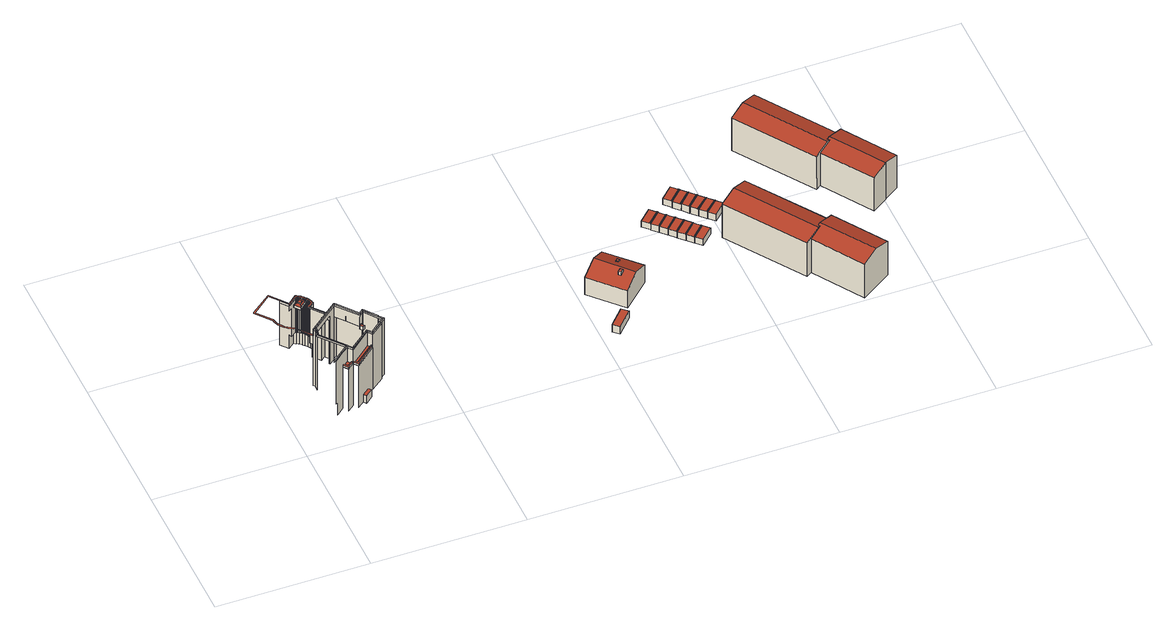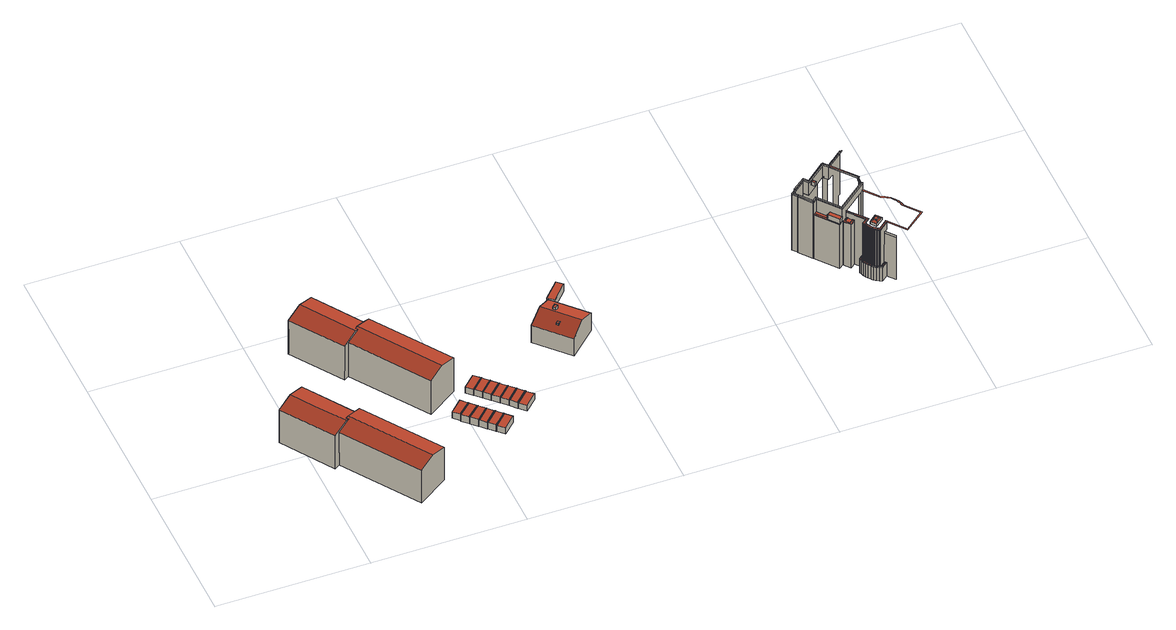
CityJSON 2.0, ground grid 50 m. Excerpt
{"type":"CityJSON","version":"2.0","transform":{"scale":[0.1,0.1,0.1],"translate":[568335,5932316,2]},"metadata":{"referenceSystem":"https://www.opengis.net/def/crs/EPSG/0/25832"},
"CityObjects":{
"building1":{"type":"Building","attributes":{"Grundfläche 2D":"6933.560485","Grundhöhe NN":"3.822"},"children":["building1-1","building1-2","building1-3","building1-4","building1-5","building1-6","building1-7","building1-8","building1-9"],"geometry":[{"type":"MultiSurface","lod":"3","boundaries":[[[0,1,2,3]],[[4,5,6,7,8,9,10,11,12,13,14,15,16]],[[14,13,12,11,10,17,18,19,20,21]],[[22,23,24,25]],[[26,27,28,29]],[[27,26,30,31]],[[32,27,31,33]],[[32,34,35,36,28,27]],[[37,22,25,38]],[[39,37,38,40]],[[41,42,43,44]],[[45,46,47,48,49,50,51,52,53,54,55,56,57,58,59,60,61,62,63,64,65,66,67,68,69,70,71,72,73,74,75,76,77,78,79,80,81,82,83,84,85,86,87,88,89,90,91,92,93,94,95,96,97,98,99,100,101,102,103,104,105,106,107,108,109,110,111,112,113,114,115,116,117,118,119,120,121,122,123,124,125,126,127,128,129,130,131,132,133,134,135,136,137,138,139,140,141,142,143,144,145,146,147,148,34,149,150]],[[10,151,152,153,154,17]],[[155,156,157,158,159,160]],[[161,152,151,10,9,162,163]],[[164,165,166,32,33,167,168,169]],[[170,171,172,173]],[[174,175,176,171,170,177,178]],[[179,180,68,67]],[[173,181,182,183,184,185,186,187,188,177,170]],[[40,189,190,39]],[[187,186,185,184,125,124,123,122]],[[174,191,192,175]],[[193,194,195,196,197,163,162,9,8,7,42,41]],[[152,161,163,197,196,198,199]],[[152,199,198,200,201,153]],[[202,203,204,205,88,87,206,207,150,149,34,32,166,165,164,208,209]],[[69,68,180,210]],[[187,211,212,213,214,188]],[[212,211,187,122,121,120]],[[70,69,210,215]],[[191,216,217,192]],[[212,218,219,220,221,213]],[[219,218,212,120,119,118]],[[71,70,215,222]],[[219,223,224,220]],[[72,71,222,225]],[[223,219,118,117]],[[226,227,228,229]],[[230,231,224,223]],[[230,223,117,116]],[[73,72,225,232]],[[233,234,231,230]],[[233,230,116,115]],[[74,73,232,235]],[[236,217,216,237,238,239,240,241]],[[242,243,234,233]],[[244,206,87,86]],[[245,244,86,85]],[[242,233,115,114]],[[75,74,235,246]],[[247,248,243,242]],[[76,75,246,249]],[[247,242,114,113]],[[250,251,95,94]],[[249,252,77,76]],[[247,253,254,248]],[[253,247,113,112]],[[252,255,78,77]],[[256,257,258,259,260,261,262,263,264,265,266,267,268,239,238,237,216,191,174,178,177,188,214,213,221,220,224,231,234,243,248,254,269,270,271,272,273,274,275,276,277,278,279,280,281,282,283,284,285,286,287,288]],[[240,239,268,267,289,290]],[[253,291,269,254]],[[255,292,79,78]],[[291,253,112,111]],[[250,286,285,251]],[[80,79,292,293]],[[294,295,296,194,193,297,228,227]],[[298,270,269,291]],[[81,80,293,299]],[[226,300,294,227]],[[291,111,110,298]],[[82,81,299,301]],[[83,82,301,302]],[[84,83,302,303]],[[298,304,271,270]],[[85,84,303,245]],[[304,298,110,109]],[[305,205,204,306,307,308,309,310,311,312,313,288,287,286,250,314,315,316,317]],[[304,318,272,271]],[[318,304,109,108]],[[205,305,317,316,315,314,250,94,93,92,91,90,89,88]],[[319,289,267,266,265,264,320,321]],[[322,273,272,318]],[[322,318,108,107]],[[256,288,313,323]],[[322,324,274,273]],[[324,322,107,106]],[[324,325,326,276,275,274]],[[326,325,324,106,105,104]],[[327,159,158,328]],[[326,329,330,278,277,276]],[[330,329,326,104,103,102]],[[330,331,332,280,279,278]],[[332,331,330,102,101,100]],[[333,281,280,332]],[[333,332,100,99]],[[334,282,281,333]],[[334,333,99,98]],[[251,335,96,95]],[[251,285,284,335]],[[336,283,282,334]],[[336,334,98,97]],[[335,284,283,336]],[[335,336,97,96]],[[264,263,337,320]],[[300,226,229,338]],[[339,337,263,262,261,260,340,341]],[[260,259,342,340]],[[342,259,258,257,343,344]],[[257,256,323,343]],[[345,311,310,309,308,307,346,347]],[[312,311,345,347,348,349]],[[294,300,338,295]],[[346,307,306,350]],[[347,346,350,348]],[[202,351,352,203]],[[353,354,200,198]],[[351,355,356,352]],[[194,357,353,198,196,195]],[[358,327,328,359]],[[360,202,209,208,164,361,362,363,364]],[[189,365,366,190]],[[362,361,164,169,367,368]],[[355,351,202,360,364,363,369,370]],[[355,370,371,356]],[[353,372,373,354]],[[353,357,194,296,374,372]],[[365,375,376,366]],[[377,362,368,378]],[[369,363,362,377,379,370]],[[380,358,359,381]],[[377,382,383,371,370,379]],[[382,377,378,384]],[[375,380,381,376]],[[382,385,386,383]],[[387,372,374,388]],[[372,387,389,373]],[[385,382,384,390]],[[391,392,389,387]],[[393,385,390,394]],[[385,393,395,386]],[[391,387,388,396]],[[393,391,396,395]],[[391,393,394,392]]],"semantics":{"surfaces":[{"type":"WallSurface"},{"type":"RoofSurface"}],"values":[0,0,0,0,0,0,0,0,0,0,0,1,0,0,0,0,0,0,0,0,0,0,0,1,0,0,0,0,0,0,0,0,0,0,0,0,0,0,0,0,0,0,0,0,0,0,0,0,0,0,0,0,0,0,0,0,0,0,0,1,0,0,0,0,0,0,0,0,0,1,0,0,0,0,0,0,0,0,0,0,0,0,0,0,0,0,0,0,0,0,0,0,0,0,0,0,0,0,0,0,0,0,0,0,0,0,0,0,0,0,1,0,0,0,0,0,0,0,0,0,0,0,0,1,0,0,0,0,0,0,0,0,0,0,0,0,0,0,0,0,0,0,0,0]}}]},
"building1-1":{"type":"BuildingInstallation","parents":["building1"],"geometry":[{"type":"MultiSurface","lod":"3","boundaries":[[[0,156,23,397]],[[0,397,398,1]],[[23,156,155,24]]],"semantics":{"surfaces":[{"type":"RoofSurface"},{"type":"WallSurface"}],"values":[0,1,1]}}]},
"building1-2":{"type":"BuildingInstallation","parents":["building1"],"geometry":[{"type":"MultiSurface","lod":"3","boundaries":[[[399,400,401,402]],[[399,402,403,404]],[[405,406,400,399,404,407]],[[401,400,406,408]],[[409,410,402,401,408,411]],[[410,412,402]],[[412,403,402]]],"semantics":{"surfaces":[{"type":"RoofSurface"},{"type":"WallSurface"}],"values":[0,1,1,1,1,1,1]}}]},
"building1-3":{"type":"BuildingInstallation","parents":["building1"],"geometry":[{"type":"MultiSurface","lod":"3","boundaries":[[[410,409,413,414,415,412]],[[407,404,403,412,415,416,417]],[[407,417,416,418,405]],[[409,411,408,406,405,418,414,413]],[[419,420,416,415]],[[420,421,418,416]],[[421,422,414,418]],[[422,419,415,414]]],"semantics":{"surfaces":[{"type":"RoofSurface"},{"type":"WallSurface"}],"values":[0,0,0,0,1,1,1,1]}}]},
"building1-4":{"type":"BuildingInstallation","parents":["building1"],"geometry":[{"type":"MultiSurface","lod":"3","boundaries":[[[423,424,357,425,426,427,161,428,429,430,431,432]],[[195,433,426,425]],[[427,426,433,197]],[[163,161,427,197]],[[162,428,161,163]],[[162,434,429,428]],[[430,429,434,8]],[[7,431,430,8]],[[42,432,431,7]],[[42,41,423,432]],[[41,193,424,423]],[[193,194,357,424]],[[195,425,357,194]]],"semantics":{"surfaces":[{"type":"RoofSurface"},{"type":"WallSurface"}],"values":[0,1,1,1,1,1,1,1,1,1,1,1,1]}}]},
"building1-5":{"type":"BuildingInstallation","parents":["building1"],"geometry":[{"type":"MultiSurface","lod":"3","boundaries":[[[435,436,437,438,439,440,441,442,443,444,445,446,447,448,449,450,451,452,453,454,455,456,457,458,459,460,461,462,463,464,465,466,467,468,469]],[[288,256,448,447]],[[256,257,449,448]],[[257,258,259,451,450,449]],[[259,260,452,451]],[[260,261,262,263,455,454,453,452]],[[263,264,456,455]],[[264,265,266,267,459,458,457,456]],[[267,268,239,461,460,459]],[[239,238,237,216,464,463,462,461]],[[216,191,465,464]],[[191,174,466,465]],[[178,467,466,174]],[[178,470,468,467]],[[469,468,470,471]],[[471,472,435,469]],[[436,435,472,473]],[[474,438,437,436,473,475]],[[439,438,474,476]],[[476,477,440,439]],[[441,440,477,478]],[[479,443,442,441,478,480]],[[444,443,479,481]],[[287,446,445,444,481,482]],[[288,447,446,287]]],"semantics":{"surfaces":[{"type":"RoofSurface"},{"type":"WallSurface"}],"values":[0,1,1,1,1,1,1,1,1,1,1,1,1,1,1,1,1,1,1,1,1,1,1,1,1]}}]},
"building1-6":{"type":"BuildingInstallation","parents":["building1"],"geometry":[{"type":"MultiSurface","lod":"3","boundaries":[[[483,484,485,486,487,488,489,490,491,492]],[[311,310,309,487,486,485]],[[309,493,488,487]],[[488,493,494,489]],[[494,308,490,489]],[[307,491,490,308]],[[307,346,492,491]],[[346,347,483,492]],[[347,345,311,485,484,483]]],"semantics":{"surfaces":[{"type":"RoofSurface"},{"type":"WallSurface"}],"values":[0,1,1,1,1,1,1,1,1]}}]},
"building1-7":{"type":"BuildingInstallation","parents":["building1"],"geometry":[{"type":"MultiSurface","lod":"3","boundaries":[[[495,496,497,498]],[[498,497,499,500]],[[495,498,500,501]],[[496,495,501,502]],[[497,496,502,499]]],"semantics":{"surfaces":[{"type":"RoofSurface"},{"type":"WallSurface"}],"values":[0,1,1,1,1]}}]},
"building1-8":{"type":"BuildingInstallation","parents":["building1"],"geometry":[{"type":"MultiSurface","lod":"3","boundaries":[[[503,504,505,506,507,208]],[[508,509,510,506,505,504,364]],[[510,511,507,506]],[[511,209,208,507]],[[504,503,208,209,202,360,364]]],"semantics":{"surfaces":[{"type":"RoofSurface"},{"type":"WallSurface"}],"values":[0,1,1,1,1]}}]},
"building1-9":{"type":"BuildingInstallation","parents":["building1"],"geometry":[{"type":"MultiSurface","lod":"3","boundaries":[[[511,510,509,512,513,379,514,515,209]],[[351,202,209,515]],[[370,355,514,379]],[[355,351,515,514]],[[512,509,508,516]],[[369,513,512,516]],[[513,369,370,379]]],"semantics":{"surfaces":[{"type":"RoofSurface"},{"type":"WallSurface"}],"values":[0,1,1,1,1,1,1]}}]},
"building2":{"type":"Building","attributes":{"Grundfläche 2D":"19.091640","Grundhöhe NN":"4.105"},"geometry":[{"type":"Solid","lod":"3","boundaries":[[[[517,518,519,520]],[[521,522,520,519]],[[522,523,517,520]],[[523,524,518,517]],[[524,521,519,518]],[[524,523,522,521]]]],"semantics":{"surfaces":[{"type":"RoofSurface"},{"type":"WallSurface"},{"type":"GroundSurface"}],"values":[[0,1,1,1,1,2]]}}]},
"building3":{"type":"Building","attributes":{"Grundfläche 2D":"171.605966","Grundhöhe NN":"3.724"},"children":["building3-1","building3-2"],"geometry":[{"type":"Solid","lod":"3","boundaries":[[[[525,526,527,528]],[[529,525,528,530]],[[530,528,527,531,532]],[[529,530,532,533]],[[526,525,529,533,534]],[[527,526,534,531]],[[532,531,534,533]]]],"semantics":{"surfaces":[{"type":"RoofSurface"},{"type":"WallSurface"},{"type":"GroundSurface"}],"values":[[0,0,1,1,1,1,2]]}}]},
"building3-1":{"type":"BuildingInstallation","parents":["building3"],"geometry":[{"type":"MultiSurface","lod":"3","boundaries":[[[535,536,537,538]],[[539,540,536,535,541]],[[540,542,537,536]],[[543,538,537,542,544]],[[543,541,535,538]]],"semantics":{"surfaces":[{"type":"RoofSurface"},{"type":"WallSurface"}],"values":[0,1,1,1,1]}}]},
"building3-2":{"type":"BuildingInstallation","parents":["building3"],"geometry":[{"type":"MultiSurface","lod":"3","boundaries":[[[545,546,547,548,549]],[[547,546,545,550,551,552]],[[552,553,548,547]],[[554,549,548,553,555]],[[554,550,545,549]]],"semantics":{"surfaces":[{"type":"RoofSurface"},{"type":"WallSurface"}],"values":[0,1,1,1,1]}}]},
"building4":{"type":"Building","attributes":{"Grundfläche 2D":"16.288052","Grundhöhe NN":"3.416"},"children":["building4-1"],"geometry":[{"type":"Solid","lod":"3","boundaries":[[[[556,557,558,559,560,561]],[[560,559,558,562,563]],[[561,560,563,564]],[[557,556,561,564,565]],[[558,557,565,562]],[[563,562,565,564]]]],"semantics":{"surfaces":[{"type":"RoofSurface"},{"type":"WallSurface"},{"type":"GroundSurface"}],"values":[[0,1,1,1,1,2]]}}]},
"building4-1":{"type":"BuildingInstallation","parents":["building4"],"geometry":[{"type":"MultiSurface","lod":"3","boundaries":[[[566,567,568,569]],[[567,566,560,561]],[[566,569,559,560]],[[568,567,561,556]],[[569,568,556,559]]],"semantics":{"surfaces":[{"type":"RoofSurface"},{"type":"WallSurface"}],"values":[0,1,1,1,1]}}]},
"building5":{"type":"Building","attributes":{"Grundfläche 2D":"15.687499","Grundhöhe NN":"3.405"},"children":["building5-1","building5-2"],"geometry":[{"type":"Solid","lod":"3","boundaries":[[[[570,571,561,560,572,573,574,575,576]],[[574,573,572,560,563,577,578]],[[579,576,575,574,578,580]],[[564,561,571,570,576,579,581]],[[563,560,561,564]],[[581,579,580,578,577,563,564]]]],"semantics":{"surfaces":[{"type":"RoofSurface"},{"type":"WallSurface"},{"type":"GroundSurface"}],"values":[[0,1,1,1,1,2]]}}]},
"building5-1":{"type":"BuildingInstallation","parents":["building5"],"geometry":[{"type":"MultiSurface","lod":"3","boundaries":[[[582,583,584,585,586]],[[585,584,576,570]],[[576,584,583,582,574,575]],[[586,585,570,573]],[[582,586,573,574]]],"semantics":{"surfaces":[{"type":"RoofSurface"},{"type":"WallSurface"}],"values":[0,1,1,1,1]}}]},
"building5-2":{"type":"BuildingInstallation","parents":["building5"],"geometry":[{"type":"MultiSurface","lod":"3","boundaries":[[[566,587,588,567]],[[567,588,571,561]],[[560,566,567,561]],[[588,587,572,571]],[[587,566,560,572]]],"semantics":{"surfaces":[{"type":"RoofSurface"},{"type":"WallSurface"}],"values":[0,1,1,1,1]}}]},
"building6":{"type":"Building","attributes":{"Grundfläche 2D":"15.635344","Grundhöhe NN":"3.402"},"children":["building6-1","building6-2"],"geometry":[{"type":"Solid","lod":"3","boundaries":[[[[589,590,591,592,593,594,576,575,574]],[[576,594,593,595,596,579]],[[578,574,575,576,579,580]],[[597,598,591,590,589,574,578,599]],[[595,593,592,591,598,600]],[[597,599,578,580,579,596,595,600,598]]]],"semantics":{"surfaces":[{"type":"RoofSurface"},{"type":"WallSurface"},{"type":"GroundSurface"}],"values":[[0,1,1,1,1,2]]}}]},
"building6-1":{"type":"BuildingInstallation","parents":["building6"],"geometry":[{"type":"MultiSurface","lod":"3","boundaries":[[[582,601,584,583]],[[574,582,583,584,576,575]],[[584,601,589,576]],[[601,582,574,589]]],"semantics":{"surfaces":[{"type":"RoofSurface"},{"type":"WallSurface"}],"values":[0,1,1,1]}}]},
"building6-2":{"type":"BuildingInstallation","parents":["building6"],"geometry":[{"type":"MultiSurface","lod":"3","boundaries":[[[602,603,604,605,606]],[[593,604,603,602,591,592]],[[605,604,593,594]],[[606,605,594,590]],[[602,606,590,591]]],"semantics":{"surfaces":[{"type":"RoofSurface"},{"type":"WallSurface"}],"values":[0,1,1,1,1]}}]},
"building7":{"type":"Building","attributes":{"Grundfläche 2D":"15.638357","Grundhöhe NN":"3.395"},"children":["building7-1","building7-2"],"geometry":[{"type":"Solid","lod":"3","boundaries":[[[[607,608,609,610,611,593,592,591]],[[609,612,613,614,595,593,611,610]],[[595,600,598,591,592,593]],[[598,615,616,608,607,591]],[[616,612,609,608]],[[598,600,595,614,613,612,616,615]]]],"semantics":{"surfaces":[{"type":"RoofSurface"},{"type":"WallSurface"},{"type":"GroundSurface"}],"values":[[0,1,1,1,1,2]]}}]},
"building7-1":{"type":"BuildingInstallation","parents":["building7"],"geometry":[{"type":"MultiSurface","lod":"3","boundaries":[[[617,618,619,620]],[[619,618,609,610]],[[618,617,608,609]],[[620,619,610,607]],[[617,620,607,608]]],"semantics":{"surfaces":[{"type":"RoofSurface"},{"type":"WallSurface"}],"values":[0,1,1,1,1]}}]},
"building7-2":{"type":"BuildingInstallation","parents":["building7"],"geometry":[{"type":"MultiSurface","lod":"3","boundaries":[[[603,602,621,604]],[[604,621,611,593]],[[591,602,603,604,593,592]],[[621,602,591,611]]],"semantics":{"surfaces":[{"type":"RoofSurface"},{"type":"WallSurface"}],"values":[0,1,1,1]}}]},
"building8":{"type":"Building","attributes":{"Grundfläche 2D":"15.688296","Grundhöhe NN":"3.349"},"children":["building8-1","building8-2"],"geometry":[{"type":"Solid","lod":"3","boundaries":[[[[622,623,624,625,626,609,608,627]],[[625,624,623,628,629]],[[630,609,626,625,629,631]],[[632,608,609,630]],[[623,622,633,628]],[[622,627,608,632,633]],[[633,632,630,631,629,628]]]],"semantics":{"surfaces":[{"type":"RoofSurface"},{"type":"WallSurface"},{"type":"GroundSurface"}],"values":[[0,1,1,1,1,1,2]]}}]},
"building8-1":{"type":"BuildingInstallation","parents":["building8"],"geometry":[{"type":"MultiSurface","lod":"3","boundaries":[[[608,617,618,609]]],"semantics":{"surfaces":[{"type":"WallSurface"}],"values":[0]}}]},
"building8-2":{"type":"BuildingInstallation","parents":["building8"],"geometry":[{"type":"MultiSurface","lod":"3","boundaries":[[[634,635,636,637,638]],[[624,625,636,635]],[[622,624,635,634]],[[625,626,637,636]],[[638,637,626,627]],[[627,622,634,638]]],"semantics":{"surfaces":[{"type":"RoofSurface"},{"type":"WallSurface"}],"values":[0,1,1,1,1,1]}}]},
"building9":{"type":"Building","attributes":{"Grundfläche 2D":"15.636514","Grundhöhe NN":"3.272"},"children":["building9-1","building9-2"],"geometry":[{"type":"Solid","lod":"3","boundaries":[[[[623,639,640,641,642,643,625,624]],[[640,639,623,628,644,645]],[[641,640,645,646]],[[647,629,625,643,642,641,646,648]],[[628,623,624,625,629]],[[628,629,647,648,646,645,644]]]],"semantics":{"surfaces":[{"type":"RoofSurface"},{"type":"WallSurface"},{"type":"GroundSurface"}],"values":[[0,1,1,1,1,2]]}}]},
"building9-1":{"type":"BuildingInstallation","parents":["building9"],"geometry":[{"type":"MultiSurface","lod":"3","boundaries":[[[635,649,636]],[[624,635,636,625]],[[636,649,643,625]],[[649,635,624,643]]],"semantics":{"surfaces":[{"type":"RoofSurface"},{"type":"WallSurface"}],"values":[0,1,1,1]}}]},
"building9-2":{"type":"BuildingInstallation","parents":["building9"],"geometry":[{"type":"MultiSurface","lod":"3","boundaries":[[[650,651,652,653]],[[650,653,640,641]],[[653,652,639,640]],[[651,650,641,642]],[[652,651,642,639]]],"semantics":{"surfaces":[{"type":"RoofSurface"},{"type":"WallSurface"}],"values":[0,1,1,1,1]}}]},
"building10":{"type":"Building","attributes":{"Grundfläche 2D":"14.811684","Grundhöhe NN":"3.262"},"children":["building10-1"],"geometry":[{"type":"Solid","lod":"3","boundaries":[[[[654,655,641,640]],[[656,646,641,655]],[[646,645,640,641]],[[645,657,654,640]],[[657,656,655,654]],[[646,656,657,645]]]],"semantics":{"surfaces":[{"type":"RoofSurface"},{"type":"WallSurface"},{"type":"GroundSurface"}],"values":[[0,1,1,1,1,2]]}}]},
"building10-1":{"type":"BuildingInstallation","parents":["building10"],"geometry":[{"type":"MultiSurface","lod":"3","boundaries":[[[653,650,641,640]]],"semantics":{"surfaces":[{"type":"WallSurface"}],"values":[0]}}]},
"building11":{"type":"Building","attributes":{"Grundfläche 2D":"16.869162","Grundhöhe NN":"3.252"},"children":["building11-1"],"geometry":[{"type":"Solid","lod":"3","boundaries":[[[[658,659,660,661,662,663,664,665]],[[660,659,658,666,667]],[[661,660,667,668]],[[669,663,662,661,668,670]],[[664,663,669,671]],[[658,665,664,671,666]],[[671,669,670,668,667,666]]]],"semantics":{"surfaces":[{"type":"RoofSurface"},{"type":"WallSurface"},{"type":"GroundSurface"}],"values":[[0,1,1,1,1,1,2]]}}]},
"building11-1":{"type":"BuildingInstallation","parents":["building11"],"geometry":[{"type":"MultiSurface","lod":"3","boundaries":[[[672,673,674,675,676,677]],[[673,658,659,660,675,674]],[[660,661,676,675]],[[661,662,677,676]],[[672,677,662,665]],[[665,658,673,672]]],"semantics":{"surfaces":[{"type":"RoofSurface"},{"type":"WallSurface"}],"values":[0,1,1,1,1,1]}}]},
"building12":{"type":"Building","attributes":{"Grundfläche 2D":"15.789917","Grundhöhe NN":"3.159"},"children":["building12-1"],"geometry":[{"type":"Solid","lod":"3","boundaries":[[[[678,661,660,658,679,680,681]],[[680,679,658,682,683]],[[681,680,683,684]],[[685,661,678,681,684,686]],[[682,658,660,661,685,687]],[[686,684,683,682,687,685]]]],"semantics":{"surfaces":[{"type":"RoofSurface"},{"type":"WallSurface"},{"type":"GroundSurface"}],"values":[[0,1,1,1,1,2]]}}]},
"building12-1":{"type":"BuildingInstallation","parents":["building12"],"geometry":[{"type":"MultiSurface","lod":"3","boundaries":[[[688,689,690,691]],[[689,688,680,681]],[[690,689,681,678]],[[691,690,678,679]],[[688,691,679,680]]],"semantics":{"surfaces":[{"type":"RoofSurface"},{"type":"WallSurface"}],"values":[0,1,1,1,1]}}]},
"building13":{"type":"Building","attributes":{"Grundfläche 2D":"15.765530","Grundhöhe NN":"3.076"},"children":["building13-1","building13-2"],"geometry":[{"type":"Solid","lod":"3","boundaries":[[[[680,692,693,694,695,696,697,698,699,681]],[[694,693,692,680,700,701,702]],[[703,696,695,694,702,704]],[[705,706,707,681,699,698,697,696,703,708]],[[700,680,681,707]],[[707,706,705,708,703,704,702,701,700]]]],"semantics":{"surfaces":[{"type":"RoofSurface"},{"type":"WallSurface"},{"type":"GroundSurface"}],"values":[[0,1,1,1,1,2]]}}]},
"building13-1":{"type":"BuildingInstallation","parents":["building13"],"geometry":[{"type":"MultiSurface","lod":"3","boundaries":[[[709,710,711,712]],[[693,694,710,709]],[[694,695,697,711,710]],[[697,698,712,711]],[[698,693,709,712]]],"semantics":{"surfaces":[{"type":"RoofSurface"},{"type":"WallSurface"}],"values":[0,1,1,1,1]}}]},
"building13-2":{"type":"BuildingInstallation","parents":["building13"],"geometry":[{"type":"MultiSurface","lod":"3","boundaries":[[[688,713,714,689]],[[680,688,689,681]],[[714,713,692,699]],[[689,714,699,681]],[[713,688,680,692]]],"semantics":{"surfaces":[{"type":"RoofSurface"},{"type":"WallSurface"}],"values":[0,1,1,1,1]}}]},
"building14":{"type":"Building","attributes":{"Grundfläche 2D":"15.766507","Grundhöhe NN":"3.066"},"children":["building14-1"],"geometry":[{"type":"Solid","lod":"3","boundaries":[[[[715,716,717,718,696,694,719,720]],[[696,718,717,721,722,703]],[[702,694,696,703]],[[720,719,694,702,723]],[[715,720,723,724]],[[717,716,715,724,721]],[[702,703,722,721,724,723]]]],"semantics":{"surfaces":[{"type":"RoofSurface"},{"type":"WallSurface"},{"type":"GroundSurface"}],"values":[[0,1,1,1,1,1,2]]}}]},
"building14-1":{"type":"BuildingInstallation","parents":["building14"],"geometry":[{"type":"MultiSurface","lod":"3","boundaries":[[[725,726,727,728,729]],[[720,716,717,729,728,727]],[[717,718,725,729]],[[726,725,718,719]],[[719,720,727,726]]],"semantics":{"surfaces":[{"type":"RoofSurface"},{"type":"WallSurface"}],"values":[0,1,1,1,1]}}]},
"building15":{"type":"Building","attributes":{"Grundfläche 2D":"15.813691","Grundhöhe NN":"3.114"},"children":["building15-1","building15-2"],"geometry":[{"type":"Solid","lod":"3","boundaries":[[[[730,731,732,733,734,717,716,715]],[[721,717,734,733,732,735,736,737]],[[715,716,717,721,724]],[[738,731,730,715,724,739]],[[735,732,731,738]],[[739,724,721,737,736,735,738]]]],"semantics":{"surfaces":[{"type":"RoofSurface"},{"type":"WallSurface"},{"type":"GroundSurface"}],"values":[[0,1,1,1,1,2]]}}]},
"building15-1":{"type":"BuildingInstallation","parents":["building15"],"geometry":[{"type":"MultiSurface","lod":"3","boundaries":[[[729,728,740]],[[740,728,716,734]],[[729,740,734,717]],[[728,729,717,716]]],"semantics":{"surfaces":[{"type":"RoofSurface"},{"type":"WallSurface"}],"values":[0,1,1,1]}}]},
"building15-2":{"type":"BuildingInstallation","parents":["building15"],"geometry":[{"type":"MultiSurface","lod":"3","boundaries":[[[741,742,743,744]],[[732,742,741,731]],[[743,742,732,733]],[[744,743,733,730]],[[741,744,730,731]]],"semantics":{"surfaces":[{"type":"RoofSurface"},{"type":"WallSurface"}],"values":[0,1,1,1,1]}}]},
"building16":{"type":"Building","attributes":{"Grundfläche 2D":"15.075172","Grundhöhe NN":"3.188"},"children":["building16-1"],"geometry":[{"type":"Solid","lod":"3","boundaries":[[[[745,746,747,732,731]],[[748,749,750,732,747,746]],[[750,751,731,732]],[[751,752,745,731]],[[752,748,746,745]],[[750,749,748,752,751]]]],"semantics":{"surfaces":[{"type":"RoofSurface"},{"type":"WallSurface"},{"type":"GroundSurface"}],"values":[[0,1,1,1,1,2]]}}]},
"building16-1":{"type":"BuildingInstallation","parents":["building16"],"geometry":[{"type":"MultiSurface","lod":"3","boundaries":[[[753,742,741]],[[741,742,732,731]],[[753,741,731,747]],[[742,753,747,732]]],"semantics":{"surfaces":[{"type":"RoofSurface"},{"type":"WallSurface"}],"values":[0,1,1,1]}}]},
"building17":{"type":"Building","attributes":{"Grundfläche 2D":"595.021289","Grundhöhe NN":"2.893"},"geometry":[{"type":"Solid","lod":"3","boundaries":[[[[754,755,756,757,758]],[[759,760,761,762,756,755,763]],[[764,765,766,767]],[[768,764,767,760,759,763,769]],[[755,754,758,770,771,769,763]],[[762,761,772,773]],[[757,756,762,773,774]],[[758,757,774,770]],[[768,769,771,775]],[[765,764,768,775,776]],[[766,765,776,777]],[[760,767,766,777,772,761]],[[776,775,771,770,774,773,772,777]]]],"semantics":{"surfaces":[{"type":"RoofSurface"},{"type":"WallSurface"},{"type":"GroundSurface"}],"values":[[0,0,0,0,1,1,1,1,1,1,1,1,2]]}}]},
"building18":{"type":"Building","attributes":{"Grundfläche 2D":"595.037616","Grundhöhe NN":"2.563"},"geometry":[{"type":"Solid","lod":"3","boundaries":[[[[778,779,780,781,782]],[[783,784,785,786,780,779,787]],[[788,789,790,791,792,793,784,794]],[[795,796,797,793,792,791]],[[787,779,778,782,798,799,789,788]],[[787,788,794,783]],[[794,784,783]],[[786,785,800,801]],[[781,780,786,801,802]],[[782,781,802,798]],[[790,789,799,803]],[[791,790,803,804]],[[795,791,804,805]],[[796,795,805,806]],[[797,796,806,807]],[[784,793,797,807,800,785]],[[806,805,804,803,799,798,802,801,800,807]]]],"semantics":{"surfaces":[{"type":"RoofSurface"},{"type":"WallSurface"},{"type":"GroundSurface"}],"values":[[0,0,0,0,1,1,1,1,1,1,1,1,1,1,1,1,2]]}}]}
},
"vertices":[
[189,159,248],[189,159,243],[132,112,243],[132,112,248],[146,118,71],[146,118,18],[170,139,18],[170,139,188],[174,142,188],[191,156,188],[191,156,243],[174,142,243],[170,139,243],[146,118,243],[139,113,243],[139,113,71],[143,116,71],[191,156,248],[174,142,248],[170,139,248],[146,118,248],[139,113,248],[134,241,248],[130,238,248],[130,238,243],[134,241,243],[130,242,243],[132,259,243],[132,259,18],[130,242,18],[130,242,248],[132,259,248],[127,264,243],[127,264,248],[127,264,220],[127,264,216],[127,264,18],[136,260,248],[136,260,243],[133,264,248],[133,264,243],[204,139,188],[183,122,188],[183,122,18],[204,139,18],[90,316,220],[87,318,220],[83,319,220],[80,321,220],[76,323,220],[73,325,220],[69,328,220],[66,330,220],[63,333,220],[61,336,220],[58,340,220],[56,343,220],[53,346,220],[51,350,220],[50,354,220],[48,357,220],[47,361,220],[46,365,220],[45,369,220],[44,373,220],[5,421,220],[68,472,220],[115,415,220],[144,439,220],[146,437,220],[148,436,220],[151,434,220],[153,432,220],[155,430,220],[158,428,220],[160,426,220],[162,424,220],[164,421,220],[166,419,220],[167,416,220],[169,414,220],[170,411,220],[172,408,220],[173,406,220],[174,403,220],[175,401,220],[158,388,220],[206,329,220],[209,331,220],[207,334,220],[194,350,220],[191,353,220],[191,354,220],[167,383,220],[165,386,220],[181,398,220],[180,401,220],[179,404,220],[179,405,220],[178,407,220],[178,408,220],[177,410,220],[177,411,220],[175,413,220],[175,414,220],[174,416,220],[174,417,220],[172,419,220],[170,422,220],[168,425,220],[166,427,220],[164,430,220],[162,432,220],[159,435,220],[157,437,220],[154,439,220],[151,440,220],[151,441,220],[148,442,220],[146,443,220],[146,444,220],[145,444,220],[143,445,220],[127,432,220],[123,429,220],[114,421,220],[69,477,220],[2,423,220],[0,421,220],[40,372,220],[41,368,220],[42,364,220],[43,360,220],[45,356,220],[46,352,220],[48,348,220],[50,344,220],[52,341,220],[55,337,220],[58,334,220],[61,331,220],[64,328,220],[67,325,220],[71,322,220],[74,320,220],[78,318,220],[81,316,220],[85,314,220],[89,313,220],[128,264,220],[131,267,220],[202,144,243],[205,140,243],[205,140,248],[202,144,248],[192,162,243],[192,162,248],[194,159,248],[205,146,248],[205,146,243],[194,159,243],[205,140,196],[202,144,188],[205,140,188],[225,344,243],[131,267,243],[128,264,243],[128,264,248],[131,267,248],[225,344,248],[127,432,189],[101,464,189],[101,464,197],[127,432,197],[122,439,71],[122,439,18],[101,464,18],[127,432,71],[125,436,71],[115,415,216],[144,439,216],[123,429,197],[123,429,189],[114,421,189],[114,421,216],[123,429,216],[127,432,216],[143,445,216],[143,445,71],[224,338,243],[224,338,248],[140,454,71],[140,454,18],[215,125,188],[284,181,188],[281,185,188],[272,196,188],[208,142,188],[272,196,243],[208,142,243],[272,196,248],[208,142,248],[225,344,194],[225,344,18],[209,331,18],[209,331,216],[206,329,216],[131,267,216],[225,344,215],[225,344,197],[146,437,216],[145,444,216],[146,444,216],[146,444,71],[145,444,71],[148,436,216],[148,450,71],[148,450,18],[146,443,216],[148,442,216],[148,442,71],[146,443,71],[151,434,216],[151,441,216],[151,441,71],[153,432,216],[245,133,48],[237,143,48],[237,143,18],[245,133,18],[151,440,216],[151,440,71],[155,430,216],[154,439,216],[154,439,71],[158,428,216],[149,450,18],[149,450,71],[154,446,71],[156,446,71],[156,446,18],[154,446,18],[157,437,216],[157,437,71],[158,388,216],[175,401,216],[160,426,216],[159,435,216],[159,435,71],[162,424,216],[165,386,216],[181,398,216],[164,421,216],[162,432,216],[162,432,71],[166,419,216],[189,394,71],[187,402,71],[184,410,71],[184,411,71],[180,419,71],[179,420,71],[176,426,71],[175,427,71],[169,434,71],[168,435,71],[164,439,71],[163,440,71],[158,444,71],[164,430,71],[166,427,71],[168,425,71],[170,422,71],[172,419,71],[174,417,71],[174,416,71],[175,414,71],[175,413,71],[177,411,71],[177,410,71],[178,408,71],[178,407,71],[179,405,71],[179,404,71],[180,401,71],[181,398,71],[165,386,71],[167,383,71],[170,379,71],[163,440,18],[158,444,18],[164,430,216],[167,416,216],[169,414,216],[261,162,48],[261,162,18],[284,181,18],[215,125,18],[166,427,216],[170,411,216],[268,152,48],[172,408,216],[173,406,216],[174,403,216],[168,425,216],[207,334,216],[207,334,18],[207,334,194],[204,337,194],[194,350,194],[191,353,194],[191,354,194],[191,354,18],[170,379,18],[167,383,216],[191,354,216],[191,353,216],[194,350,216],[170,422,216],[164,439,18],[169,434,18],[168,435,18],[172,419,216],[189,394,18],[174,417,216],[174,416,216],[175,414,216],[272,201,243],[272,201,248],[175,413,216],[177,411,216],[177,410,216],[178,408,216],[178,407,216],[179,405,216],[180,401,216],[179,404,216],[175,427,18],[268,152,18],[176,426,18],[180,419,18],[179,420,18],[184,411,18],[187,402,18],[184,410,18],[202,364,194],[223,346,194],[206,366,194],[206,366,18],[202,364,18],[223,346,18],[224,345,194],[224,345,18],[284,181,243],[284,181,248],[238,356,194],[238,356,18],[284,181,196],[284,188,243],[284,188,248],[227,341,194],[227,341,243],[280,276,243],[280,276,194],[251,312,194],[279,270,243],[279,270,248],[227,341,248],[280,276,248],[289,283,194],[293,287,194],[293,287,18],[325,214,243],[325,214,248],[325,214,18],[292,281,243],[292,281,248],[293,287,243],[293,287,248],[293,287,197],[333,228,243],[333,228,248],[294,287,243],[294,287,18],[294,287,248],[327,245,243],[327,245,18],[324,216,243],[324,216,18],[324,216,248],[327,245,248],[339,228,243],[339,228,248],[326,244,243],[326,244,248],[326,244,18],[339,228,18],
[127,235,248],[127,235,243],
[134,406,232],[141,397,232],[149,404,232],[142,412,232],[142,412,228],[134,406,228],[140,399,228],[141,397,228],[135,405,228],[149,404,228],[147,406,228],[143,411,228],[148,406,228],[143,412,228],
[149,406,228],[161,407,226],[147,424,226],[122,404,226],[134,405,228],[136,386,226],[147,424,216],[122,404,216],[136,386,216],[161,407,216],
[204,139,196],[215,125,196],[281,185,196],[216,132,196],[208,142,196],[202,144,196],[184,130,196],[174,142,196],[170,139,196],[183,122,196],[216,132,188],[184,130,188],
[154,443,74],[161,438,74],[164,435,74],[167,431,74],[173,425,74],[177,417,74],[181,409,74],[182,406,74],[184,401,74],[185,397,74],[184,396,74],[167,383,74],[170,379,74],[189,394,74],[187,402,74],[184,410,74],[184,411,74],[180,419,74],[179,420,74],[176,426,74],[175,427,74],[169,434,74],[168,435,74],[164,439,74],[163,440,74],[158,444,74],[156,446,74],[154,446,74],[149,450,74],[148,450,74],[140,454,74],[122,439,74],[125,436,74],[141,449,74],[146,447,74],[141,449,71],[146,447,71],[154,443,71],[161,438,71],[167,431,71],[164,435,71],[173,425,71],[177,417,71],[181,409,71],[184,401,71],[182,406,71],[185,397,71],[184,396,71],
[206,366,196],[202,364,196],[191,354,196],[191,353,196],[194,350,196],[206,360,196],[216,347,196],[204,337,196],[207,334,196],[223,346,196],[206,360,194],[216,347,194],
[264,207,257],[270,212,257],[262,222,257],[256,217,257],[262,222,243],[256,217,243],[264,207,243],[270,212,243],
[227,341,215],[251,312,215],[260,319,215],[263,321,215],[236,354,215],[260,319,194],[260,319,197],[263,321,197],[236,354,197],
[289,284,197],[289,283,197],[238,356,197],[224,345,197],[289,284,194],
[1052,124,50],[1102,178,50],[1083,195,50],[1033,142,50],[1083,195,21],[1033,142,21],[1052,124,21],[1102,178,21],
[1160,265,112],[1205,307,87],[1109,409,87],[1066,368,112],[1116,223,87],[1020,325,87],[1109,409,17],[1020,325,17],[1116,223,17],[1205,307,17],
[1121,293,116],[1110,284,116],[1117,277,116],[1127,286,116],[1112,286,103],[1110,284,102],[1121,293,108],[1117,277,102],[1127,286,108],[1122,281,105],
[1134,348,104],[1127,341,104],[1126,341,104],[1132,335,104],[1139,342,104],[1134,348,97],[1127,341,101],[1126,341,101],[1132,335,101],[1139,342,97],[1135,338,100],
[1345,555,38],[1326,574,38],[1287,536,38],[1306,517,38],[1308,515,38],[1346,553,38],[1287,536,14],[1308,515,14],[1346,553,14],[1326,574,14],
[1308,515,39],[1346,553,39],[1345,555,39],[1306,517,39],
[1364,534,38],[1347,552,38],[1308,514,38],[1326,496,38],[1328,494,38],[1366,532,38],[1367,532,38],[1308,514,14],[1328,494,14],[1367,532,14],[1366,532,14],[1347,552,14],
[1328,494,39],[1366,532,39],[1367,532,39],[1364,534,39],[1326,496,39],
[1308,514,39],[1347,552,39],
[1328,493,38],[1346,475,38],[1348,474,38],[1386,512,38],[1387,512,38],[1385,513,38],[1387,512,14],[1385,513,14],[1346,475,14],[1348,474,14],[1328,493,14],[1386,512,14],
[1328,493,39],
[1348,474,39],[1386,512,39],[1387,512,39],[1385,513,39],[1346,475,39],
[1366,455,38],[1368,453,38],[1407,491,38],[1405,493,38],[1387,511,38],[1407,491,14],[1405,493,14],[1387,511,14],[1366,455,14],[1368,453,14],
[1368,453,39],[1407,491,39],[1405,493,39],[1366,455,39],
[1387,511,39],
[1388,433,38],[1388,432,38],[1395,439,38],[1427,471,38],[1425,472,38],[1386,435,38],[1388,432,13],[1427,471,13],[1407,491,13],[1425,472,13],[1368,453,13],[1388,433,13],
[1388,433,39],[1395,439,39],[1427,471,39],[1425,472,39],[1386,435,39],
[1406,414,38],[1408,412,38],[1447,450,38],[1445,452,38],[1427,470,38],[1406,414,13],[1408,412,13],[1447,450,13],[1427,470,13],[1445,452,13],
[1427,470,39],
[1447,450,39],[1445,452,39],[1406,414,39],[1408,412,39],
[1427,393,38],[1466,431,38],[1466,431,13],[1427,393,13],
[1404,580,38],[1424,600,38],[1443,618,38],[1443,619,38],[1441,621,38],[1422,641,38],[1383,602,38],[1402,582,38],[1404,580,13],[1443,618,13],[1443,619,13],[1422,641,13],[1441,621,13],[1383,602,13],
[1402,582,39],[1404,580,39],[1424,600,39],[1443,618,39],[1443,619,39],[1441,621,39],
[1462,600,38],[1422,561,38],[1424,560,38],[1463,598,38],[1404,580,12],[1424,560,12],[1463,598,12],[1443,619,12],[1462,600,12],[1443,618,12],
[1424,560,39],[1463,598,39],[1462,600,39],[1422,561,39],
[1425,559,38],[1442,541,38],[1444,539,38],[1445,540,38],[1483,577,38],[1483,578,38],[1481,580,38],[1464,598,38],[1424,560,11],[1425,559,11],[1444,539,11],[1483,577,11],[1445,540,11],[1481,580,11],[1464,598,11],[1463,598,11],[1483,578,11],
[1442,541,39],[1444,539,39],[1483,578,39],[1481,580,39],
[1425,559,39],[1464,598,39],
[1464,518,38],[1467,522,38],[1503,557,38],[1502,558,38],[1462,521,38],[1464,519,38],[1503,557,11],[1502,558,11],[1464,519,11],[1464,518,11],
[1502,558,39],[1462,521,39],[1464,519,39],[1467,522,39],[1503,557,39],
[1482,500,38],[1484,498,38],[1523,536,38],[1522,538,38],[1504,556,38],[1523,536,11],[1522,538,11],[1504,556,11],[1484,498,11],[1482,500,11],
[1504,556,39],
[1484,498,39],[1523,536,39],[1522,538,39],[1482,500,39],
[1503,478,38],[1543,516,38],[1524,535,38],[1543,516,12],[1524,535,12],[1523,536,12],[1484,498,12],[1503,478,12],
[1524,535,39],
[1680,168,152],[1713,190,163],[1544,442,163],[1494,408,146],[1663,157,146],[1716,202,160],[1717,203,160],[1758,230,147],[1593,475,146],[1721,195,160],[1837,40,163],[1886,73,146],[1775,241,146],[1725,208,163],[1786,7,146],[1680,168,146],[1663,157,9],[1680,168,9],[1758,230,9],[1593,475,9],[1494,408,9],[1786,7,9],[1886,73,9],[1775,241,9],
[1849,509,144],[1882,531,155],[1712,783,155],[1663,749,139],[1832,498,139],[1885,543,153],[1886,544,153],[1927,571,139],[1762,816,139],[1889,536,153],[1889,536,152],[1849,509,139],[1955,348,139],[2005,381,155],[1958,453,155],[1894,549,155],[1885,543,152],[2006,382,155],[2055,414,139],[1944,582,139],[1832,498,6],[1849,509,6],[1927,571,6],[1762,816,6],[1663,749,6],[1955,348,6],[2005,381,6],[2006,382,6],[2055,414,6],[1944,582,6]
]}
